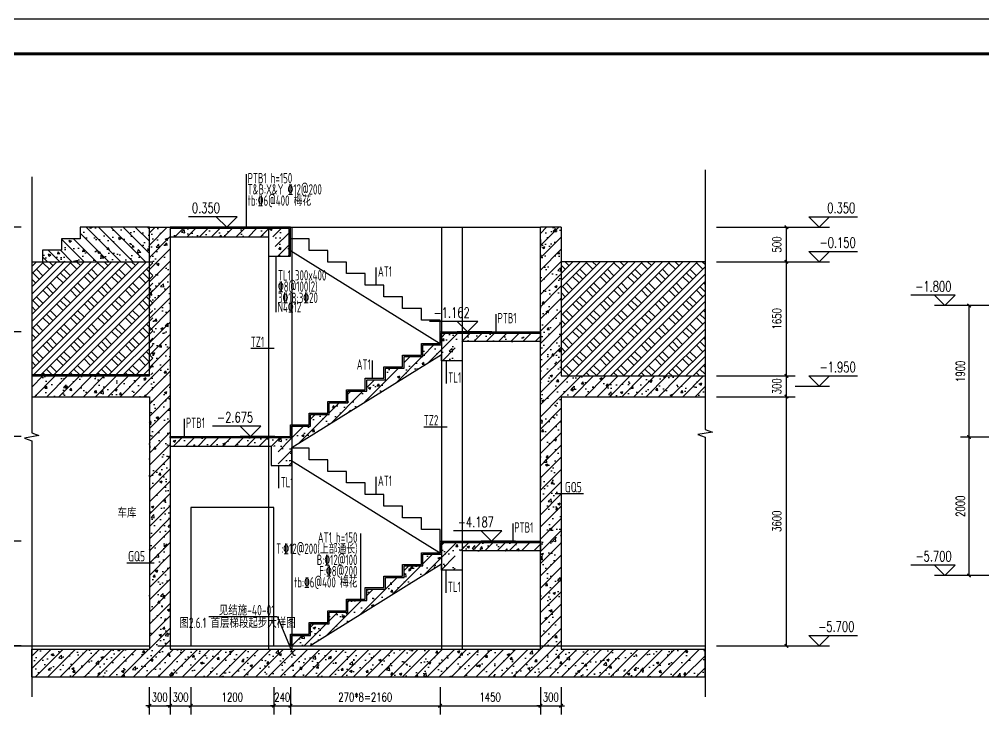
# Model space of a CAD drawing. Extents: x 37906 to 290206, y -18154 to 41246.
# Drawn here: x 261965 to 275900, y 31066 to 41246 of the extents above; entities that cross this region are included whole.
import ezdxf
from ezdxf.enums import TextEntityAlignment as Align

# ---------------------------------------------------------------- set-up
doc = ezdxf.new("R2010")
doc.units = 0
doc.header["$LTSCALE"] = 1000
doc.header["$MEASUREMENT"] = 0
doc.linetypes.add('DOTE', pattern=[2.42, 2, -0.2, 0.02, -0.2])
for name, color, linetype in [('AXIS', 3, 'Continuous'), ('DIM_ELEV', 3, 'Continuous'), ('DIM_SYMB', 3, 'Continuous'), ('DOTE', 1, 'DOTE'), ('ECA_TK', 7, 'Continuous'), ('PUB_DIM', 3, 'Continuous'), ('PUB_HATCH', 8, 'Continuous'), ('PUB_TEXT', 7, 'Continuous'), ('RF-QT', 30, 'Continuous'), ('S_E_STAIR', 4, 'Continuous'), ('S_STAIR', 2, 'Continuous'), ('S_SURFACE', 6, 'Continuous'), ('TEXT', 7, 'Continuous'), ('tk', 7, 'Continuous'), ('WALL', 9, 'Continuous'), ('WALL_TEXT', 7, 'Continuous')]:
    doc.layers.add(name, color=color, linetype=linetype)
doc.layers.add('RF-WZ', color=110, linetype='Continuous', lineweight=0)
doc.styles.add('_TCH_DIM', font='SIMPLEX', dxfattribs={"bigfont": 'GBCBIG'})
doc.styles.add('_TCH_DIM_T3', font='SIMPLEX', dxfattribs={"width": 0.705882, "bigfont": 'GBCBIG'})
doc.styles.add('KING-1', font='GBENOR', dxfattribs={"bigfont": 'GBCBIG'})
doc.styles.get("Standard").update_dxf_attribs({"font": 'tssdeng2.shx', "width": 0.7, "bigfont": 'hztxt.shx'})
doc.styles.add('TSSD_Rein', font='tssdeng2.shx', dxfattribs={"width": 0.7, "bigfont": 'tssdchn.shx'})
doc.dimstyles.new('_TCH_ARCH&&50', dxfattribs={"dimtxt": 127.5, "dimasz": 50, "dimexe": 125, "dimexo": 150, "dimgap": 61.25, "dimtad": 1, "dimdec": 0, "dimrnd": 5, "dimzin": 0, "dimdsep": 46, "dimtxsty": '_TCH_DIM_T3', "dimblk": 'ARCHTICK', "dimcen": 0.09, "dimclrt": 7, "dimazin": 2, "dimtfac": 1, "dimtdec": 0, "dimtix": 1, "dimtmove": 2, "dimatfit": 3, "dimfxl": 1, "dimtolj": 1, "dimtzin": 0, "dimarcsym": 0})
pattern_1 = [(45, (-1531920.12, 7510.41), (-88.388348, 88.388348), []), (50, (-1531920.12, 7510.4), (358.63009, -31.376067), [37.5, -412.5]), (355, (-1531920.1, 7510.4), (-69.37567, 376.09607), [30, -330]), (100.4514, (-1531890.23, 7507.8), (289.25469, 344.71977), [31.870095, -350.571056]), (46.1842, (-1531920.1, 7610.4), (533.62052, -82.75951), [56.25, -618.75]), (96.6356, (-1531875.65, 7603.5), (467.33135, 487.05894), [47.80514, -525.8565]), (351.1842, (-1531920.1, 7610.4), (467.33097, 487.0593), [45, -495]), (21, (-1531870.12, 7585.4), (298.453526, -201.309445), [37.5, -412.5]), (326, (-1531870.1, 7585.4), (121.657666, 362.57502), [30, -330]), (71.4514, (-1531845.25, 7568.63), (420.111314, 161.26525), [31.870095, -350.571056]), (37.5, (-1531920.12, 7510.41), (6.079928, 166.446927), [0, -326, 0, -335, 0, -331.25]), (7.5, (-1531920.12, 7510.4), (131.534769, 197.205856), [0, -191, 0, -318.5, 0, -126.25]), (327.5, (-1532031.62, 7510.41), (266.911218, -11.277436), [0, -125, 0, -390, 0, -517.5]), (317.5, (-1532081.62, 7510.4), (291.593085, 50.05249), [0, -162.5, 0, -259, 0, -367.5])]
pattern_2 = [(45, (-1012308.29, -122605.12), (-88.388348, 88.388348), []), (50, (-1012308.3, -122605.12), (358.63009, -31.37607), [37.5, -412.5]), (355, (-1012308.3, -122605.12), (-69.37567, 376.09607), [30, -330]), (100.4514, (-1012278.4, -122607.73), (289.25469, 344.71977), [31.8701, -350.57106]), (46.1842, (-1012308.3, -122505.1), (533.62052, -82.7595), [56.25, -618.75]), (96.6356, (-1012263.8, -122512), (467.33135, 487.05894), [47.80514, -525.8565]), (351.1842, (-1012308.3, -122505.1), (467.33097, 487.0593), [45, -495]), (21, (-1012258.3, -122530.12), (298.453526, -201.309445), [37.5, -412.5]), (326, (-1012258.3, -122530.12), (121.65767, 362.57502), [30, -330]), (71.4514, (-1012233.4, -122546.9), (420.11131, 161.26525), [31.8701, -350.57106]), (37.5, (-1012308.29, -122605.12), (6.079928, 166.446927), [0, -326, 0, -335, 0, -331.25]), (7.5, (-1012308.29, -122605.12), (131.534769, 197.205856), [0, -191, 0, -318.5, 0, -126.25]), (327.5, (-1012419.79, -122605.12), (266.911218, -11.277436), [0, -125, 0, -390, 0, -517.5]), (317.5, (-1012469.79, -122605.12), (291.593085, 50.05249), [0, -162.5, 0, -259, 0, -367.5])]

# ---------------------------------------------------------------- blocks, each defined once
blk = doc.blocks.new('10B_A1E图框')
at = {"layer": 'ECA_TK'}
blk.add_lwpolyline([(0, 0), (841, 0), (841, 594), (0, 594)], close=True, dxfattribs=at)
at = {"layer": 'ECA_TK', "const_width": 0.8}
blk.add_lwpolyline([(831, 10), (831, 584), (18, 584), (18, 10)], close=True, dxfattribs=at)
blk = doc.blocks.new('_ArchTick')
at = {"color": 0, "linetype": 'ByBlock', "const_width": 0.4}
blk.add_lwpolyline([(-0.5, -0.5), (0.5, 0.5)], dxfattribs=at)
blk = doc.blocks.new('*D755')
at = {"layer": 'Defpoints', "color": 0}
for p in [(275688, 37109), (276278, 37109), (276278, 35209)]:
    blk.add_point(p, dxfattribs=at)
at = {"layer": 'PUB_DIM', "color": 0, "lineweight": -2}
for p, q in [((276128, 37109), (275563, 37109)), ((275688, 35209), (275688, 37109)), ((276128, 35209), (275563, 35209))]:
    blk.add_line(p, q, dxfattribs=at)
at = {"layer": 'PUB_DIM', "color": 0, "lineweight": -2, "xscale": 50, "yscale": 50, "zscale": 50}
for p, rotation in [((275688, 37109), 90), ((275688, 35209), 270)]:
    blk.add_blockref('_ArchTick', p, dxfattribs=dict(at, rotation=rotation))
at = {"layer": 'PUB_DIM', "color": 7, "insert": (275563, 36159), "char_height": 127.5, "attachment_point": 5, "rotation": 90, "style": '_TCH_DIM_T3'}
blk.add_mtext('\\A1;1900', dxfattribs=at)
blk = doc.blocks.new('*D756')
at = {"layer": 'Defpoints', "color": 0}
for p in [(275688, 35209), (276278, 35209), (276278, 33209)]:
    blk.add_point(p, dxfattribs=at)
at = {"layer": 'PUB_DIM', "color": 0, "lineweight": -2}
for p, q in [((276128, 35209), (275563, 35209)), ((275688, 33209), (275688, 35209)), ((276128, 33209), (275563, 33209))]:
    blk.add_line(p, q, dxfattribs=at)
at = {"layer": 'PUB_DIM', "color": 0, "lineweight": -2, "xscale": 50, "yscale": 50, "zscale": 50}
for p, rotation in [((275688, 35209), 90), ((275688, 33209), 270)]:
    blk.add_blockref('_ArchTick', p, dxfattribs=dict(at, rotation=rotation))
at = {"layer": 'PUB_DIM', "color": 7, "insert": (275563, 34209), "char_height": 127.5, "attachment_point": 5, "rotation": 90, "style": '_TCH_DIM_T3'}
blk.add_mtext('\\A1;2000', dxfattribs=at)
blk = doc.blocks.new('*D882')
at = {"layer": 'Defpoints', "color": 0}
for p in [(269494, 31742), (269794, 31742), (269794, 31326)]:
    blk.add_point(p, dxfattribs=at)
at = {"layer": 'PUB_DIM', "color": 0, "lineweight": -2}
for p, q in [((269494, 31592), (269494, 31201)), ((269794, 31592), (269794, 31201)), ((269494, 31326), (269444, 31326)), ((269494, 31326), (269794, 31326)), ((269794, 31326), (269844, 31326))]:
    blk.add_line(p, q, dxfattribs=at)
at = {"layer": 'PUB_DIM', "color": 0, "lineweight": -2, "xscale": 50, "yscale": 50, "zscale": 50}
blk.add_blockref('_ArchTick', (269494, 31326), dxfattribs=at)
at = {"layer": 'PUB_DIM', "color": 0, "lineweight": -2, "xscale": 50, "yscale": 50, "zscale": 50, "rotation": 180}
blk.add_blockref('_ArchTick', (269794, 31326), dxfattribs=at)
at = {"layer": 'PUB_DIM', "color": 7, "insert": (269644, 31451), "char_height": 127.5, "attachment_point": 5, "style": '_TCH_DIM_T3'}
blk.add_mtext('\\A1;300', dxfattribs=at)
blk = doc.blocks.new('*D883')
at = {"layer": 'Defpoints', "color": 0}
for p in [(268044, 31742), (269494, 31742), (269494, 31326)]:
    blk.add_point(p, dxfattribs=at)
at = {"layer": 'PUB_DIM', "color": 0, "lineweight": -2}
for p, q in [((268044, 31592), (268044, 31201)), ((269494, 31592), (269494, 31201)), ((268044, 31326), (269494, 31326))]:
    blk.add_line(p, q, dxfattribs=at)
at = {"layer": 'PUB_DIM', "color": 0, "lineweight": -2, "xscale": 50, "yscale": 50, "zscale": 50, "rotation": 180}
blk.add_blockref('_ArchTick', (268044, 31326), dxfattribs=at)
at = {"layer": 'PUB_DIM', "color": 0, "lineweight": -2, "xscale": 50, "yscale": 50, "zscale": 50}
blk.add_blockref('_ArchTick', (269494, 31326), dxfattribs=at)
at = {"layer": 'PUB_DIM', "color": 7, "insert": (268769, 31451), "char_height": 127.5, "attachment_point": 5, "style": '_TCH_DIM_T3'}
blk.add_mtext('\\A1;1450', dxfattribs=at)
blk = doc.blocks.new('*D884')
at = {"layer": 'Defpoints', "color": 0}
for p in [(265884, 31742), (268044, 31742), (268044, 31326)]:
    blk.add_point(p, dxfattribs=at)
at = {"layer": 'PUB_DIM', "color": 0, "lineweight": -2}
for p, q in [((265884, 31592), (265884, 31201)), ((268044, 31592), (268044, 31201)), ((265884, 31326), (268044, 31326))]:
    blk.add_line(p, q, dxfattribs=at)
at = {"layer": 'PUB_DIM', "color": 0, "lineweight": -2, "xscale": 50, "yscale": 50, "zscale": 50, "rotation": 180}
blk.add_blockref('_ArchTick', (265884, 31326), dxfattribs=at)
at = {"layer": 'PUB_DIM', "color": 0, "lineweight": -2, "xscale": 50, "yscale": 50, "zscale": 50}
blk.add_blockref('_ArchTick', (268044, 31326), dxfattribs=at)
at = {"layer": 'PUB_DIM', "color": 7, "insert": (266964, 31451), "char_height": 127.5, "attachment_point": 5, "style": '_TCH_DIM_T3'}
blk.add_mtext('\\A1;270*8=2160', dxfattribs=at)
blk = doc.blocks.new('*D885')
at = {"layer": 'Defpoints', "color": 0}
for p in [(265644, 31742), (265884, 31742), (265884, 31326)]:
    blk.add_point(p, dxfattribs=at)
at = {"layer": 'PUB_DIM', "color": 0, "lineweight": -2}
for p, q in [((265644, 31592), (265644, 31201)), ((265884, 31592), (265884, 31201)), ((265644, 31326), (265594, 31326)), ((265644, 31326), (265884, 31326)), ((265884, 31326), (265934, 31326))]:
    blk.add_line(p, q, dxfattribs=at)
at = {"layer": 'PUB_DIM', "color": 0, "lineweight": -2, "xscale": 50, "yscale": 50, "zscale": 50}
blk.add_blockref('_ArchTick', (265644, 31326), dxfattribs=at)
at = {"layer": 'PUB_DIM', "color": 0, "lineweight": -2, "xscale": 50, "yscale": 50, "zscale": 50, "rotation": 180}
blk.add_blockref('_ArchTick', (265884, 31326), dxfattribs=at)
at = {"layer": 'PUB_DIM', "color": 7, "insert": (265764, 31451), "char_height": 127.5, "attachment_point": 5, "style": '_TCH_DIM_T3'}
blk.add_mtext('\\A1;240', dxfattribs=at)
blk = doc.blocks.new('*D886')
at = {"layer": 'Defpoints', "color": 0}
for p in [(264444, 31742), (265644, 31742), (265644, 31326)]:
    blk.add_point(p, dxfattribs=at)
at = {"layer": 'PUB_DIM', "color": 0, "lineweight": -2}
for p, q in [((264444, 31592), (264444, 31201)), ((265644, 31592), (265644, 31201)), ((264444, 31326), (265644, 31326))]:
    blk.add_line(p, q, dxfattribs=at)
at = {"layer": 'PUB_DIM', "color": 0, "lineweight": -2, "xscale": 50, "yscale": 50, "zscale": 50, "rotation": 180}
blk.add_blockref('_ArchTick', (264444, 31326), dxfattribs=at)
at = {"layer": 'PUB_DIM', "color": 0, "lineweight": -2, "xscale": 50, "yscale": 50, "zscale": 50}
blk.add_blockref('_ArchTick', (265644, 31326), dxfattribs=at)
at = {"layer": 'PUB_DIM', "color": 7, "insert": (265044, 31451), "char_height": 127.5, "attachment_point": 5, "style": '_TCH_DIM_T3'}
blk.add_mtext('\\A1;1200', dxfattribs=at)
blk = doc.blocks.new('*D887')
at = {"layer": 'Defpoints', "color": 0}
for p in [(264144, 31742), (264444, 31742), (264444, 31326)]:
    blk.add_point(p, dxfattribs=at)
at = {"layer": 'PUB_DIM', "color": 0, "lineweight": -2}
for p, q in [((264144, 31592), (264144, 31201)), ((264444, 31592), (264444, 31201)), ((264144, 31326), (264094, 31326)), ((264144, 31326), (264444, 31326)), ((264444, 31326), (264494, 31326))]:
    blk.add_line(p, q, dxfattribs=at)
at = {"layer": 'PUB_DIM', "color": 0, "lineweight": -2, "xscale": 50, "yscale": 50, "zscale": 50}
blk.add_blockref('_ArchTick', (264144, 31326), dxfattribs=at)
at = {"layer": 'PUB_DIM', "color": 0, "lineweight": -2, "xscale": 50, "yscale": 50, "zscale": 50, "rotation": 180}
blk.add_blockref('_ArchTick', (264444, 31326), dxfattribs=at)
at = {"layer": 'PUB_DIM', "color": 7, "insert": (264294, 31451), "char_height": 127.5, "attachment_point": 5, "style": '_TCH_DIM_T3'}
blk.add_mtext('\\A1;300', dxfattribs=at)
blk = doc.blocks.new('*D888')
at = {"layer": 'Defpoints', "color": 0}
for p in [(263844, 31742), (264144, 31742), (264144, 31326)]:
    blk.add_point(p, dxfattribs=at)
at = {"layer": 'PUB_DIM', "color": 0, "lineweight": -2}
for p, q in [((263844, 31592), (263844, 31201)), ((264144, 31592), (264144, 31201)), ((263844, 31326), (263794, 31326)), ((263844, 31326), (264144, 31326)), ((264144, 31326), (264194, 31326))]:
    blk.add_line(p, q, dxfattribs=at)
at = {"layer": 'PUB_DIM', "color": 0, "lineweight": -2, "xscale": 50, "yscale": 50, "zscale": 50}
blk.add_blockref('_ArchTick', (263844, 31326), dxfattribs=at)
at = {"layer": 'PUB_DIM', "color": 0, "lineweight": -2, "xscale": 50, "yscale": 50, "zscale": 50, "rotation": 180}
blk.add_blockref('_ArchTick', (264144, 31326), dxfattribs=at)
at = {"layer": 'PUB_DIM', "color": 7, "insert": (263994, 31451), "char_height": 127.5, "attachment_point": 5, "style": '_TCH_DIM_T3'}
blk.add_mtext('\\A1;300', dxfattribs=at)
blk = doc.blocks.new('*D889')
at = {"layer": 'AXIS', "color": 0, "lineweight": -2}
for p, q in [((261994, 33705), (261198, 33705)), ((261323, 32192), (261323, 33705)), ((261994, 32192), (261198, 32192))]:
    blk.add_line(p, q, dxfattribs=at)
at = {"layer": 'Defpoints', "color": 0}
for p in [(261323, 33705), (262144, 33705), (262144, 32192)]:
    blk.add_point(p, dxfattribs=at)
at = {"layer": 'AXIS', "color": 0, "lineweight": -2, "xscale": 50, "yscale": 50, "zscale": 50}
for p, rotation in [((261323, 33705), 90), ((261323, 32192), 270)]:
    blk.add_blockref('_ArchTick', p, dxfattribs=dict(at, rotation=rotation))
at = {"layer": 'AXIS', "color": 7, "insert": (261186, 32949), "char_height": 127.5, "attachment_point": 5, "rotation": 90, "style": '_TCH_DIM_T3'}
blk.add_mtext('\\A1;168*9=1513', dxfattribs=at)
blk = doc.blocks.new('*D890')
at = {"layer": 'AXIS', "color": 0, "lineweight": -2}
for p, q in [((261994, 35217), (261198, 35217)), ((261323, 33705), (261323, 35217)), ((261994, 33705), (261198, 33705))]:
    blk.add_line(p, q, dxfattribs=at)
at = {"layer": 'Defpoints', "color": 0}
for p in [(261323, 35217), (262144, 35217), (262144, 33705)]:
    blk.add_point(p, dxfattribs=at)
at = {"layer": 'AXIS', "color": 0, "lineweight": -2, "xscale": 50, "yscale": 50, "zscale": 50}
for p, rotation in [((261323, 35217), 90), ((261323, 33705), 270)]:
    blk.add_blockref('_ArchTick', p, dxfattribs=dict(at, rotation=rotation))
at = {"layer": 'AXIS', "color": 7, "insert": (261186, 34461), "char_height": 127.5, "attachment_point": 5, "rotation": 90, "style": '_TCH_DIM_T3'}
blk.add_mtext('\\A1;168*9=1513', dxfattribs=at)
blk = doc.blocks.new('*D891')
at = {"layer": 'AXIS', "color": 0, "lineweight": -2}
for p, q in [((261994, 36730), (261198, 36730)), ((261323, 35217), (261323, 36730)), ((261994, 35217), (261198, 35217))]:
    blk.add_line(p, q, dxfattribs=at)
at = {"layer": 'Defpoints', "color": 0}
for p in [(261323, 36730), (262144, 36730), (262144, 35217)]:
    blk.add_point(p, dxfattribs=at)
at = {"layer": 'AXIS', "color": 0, "lineweight": -2, "xscale": 50, "yscale": 50, "zscale": 50}
for p, rotation in [((261323, 36730), 90), ((261323, 35217), 270)]:
    blk.add_blockref('_ArchTick', p, dxfattribs=dict(at, rotation=rotation))
at = {"layer": 'AXIS', "color": 7, "insert": (261186, 35974), "char_height": 127.5, "attachment_point": 5, "rotation": 90, "style": '_TCH_DIM_T3'}
blk.add_mtext('\\A1;168*9=1513', dxfattribs=at)
blk = doc.blocks.new('*D892')
at = {"layer": 'AXIS', "color": 0, "lineweight": -2}
for p, q in [((261994, 38242), (261198, 38242)), ((261323, 36730), (261323, 38242)), ((261994, 36730), (261198, 36730))]:
    blk.add_line(p, q, dxfattribs=at)
at = {"layer": 'Defpoints', "color": 0}
for p in [(261323, 38242), (262144, 38242), (262144, 36730)]:
    blk.add_point(p, dxfattribs=at)
at = {"layer": 'AXIS', "color": 0, "lineweight": -2, "xscale": 50, "yscale": 50, "zscale": 50}
for p, rotation in [((261323, 38242), 90), ((261323, 36730), 270)]:
    blk.add_blockref('_ArchTick', p, dxfattribs=dict(at, rotation=rotation))
at = {"layer": 'AXIS', "color": 7, "insert": (261186, 37486), "char_height": 127.5, "attachment_point": 5, "rotation": 90, "style": '_TCH_DIM_T3'}
blk.add_mtext('\\A1;168*9=1513', dxfattribs=at)
blk = doc.blocks.new('*D893')
at = {"layer": 'AXIS', "color": 0, "lineweight": -2}
for p, q in [((272041, 35792), (273174, 35792)), ((273049, 32192), (273049, 35792)), ((272041, 32192), (273174, 32192))]:
    blk.add_line(p, q, dxfattribs=at)
at = {"layer": 'Defpoints', "color": 0}
for p in [(271891, 35792), (273049, 35792), (271891, 32192)]:
    blk.add_point(p, dxfattribs=at)
at = {"layer": 'AXIS', "color": 0, "lineweight": -2, "xscale": 50, "yscale": 50, "zscale": 50}
for p, rotation in [((273049, 35792), 90), ((273049, 32192), 270)]:
    blk.add_blockref('_ArchTick', p, dxfattribs=dict(at, rotation=rotation))
at = {"layer": 'AXIS', "color": 7, "insert": (272911, 33992), "char_height": 127.5, "attachment_point": 5, "rotation": 90, "style": '_TCH_DIM_T3'}
blk.add_mtext('\\A1;3600', dxfattribs=at)
blk = doc.blocks.new('*D894')
at = {"layer": 'AXIS', "color": 0, "lineweight": -2}
for p, q in [((272041, 36092), (273174, 36092)), ((273049, 35792), (273049, 36092)), ((272041, 35792), (273174, 35792))]:
    blk.add_line(p, q, dxfattribs=at)
at = {"layer": 'Defpoints', "color": 0}
for p in [(271891, 36092), (273049, 36092), (271891, 35792)]:
    blk.add_point(p, dxfattribs=at)
at = {"layer": 'AXIS', "color": 0, "lineweight": -2, "xscale": 50, "yscale": 50, "zscale": 50}
for p, rotation in [((273049, 36092), 90), ((273049, 35792), 270)]:
    blk.add_blockref('_ArchTick', p, dxfattribs=dict(at, rotation=rotation))
at = {"layer": 'AXIS', "color": 7, "insert": (272911, 35942), "char_height": 127.5, "attachment_point": 5, "rotation": 90, "style": '_TCH_DIM_T3'}
blk.add_mtext('\\A1;300', dxfattribs=at)
blk = doc.blocks.new('*D895')
at = {"layer": 'AXIS', "color": 0, "lineweight": -2}
for p, q in [((272041, 37742), (273174, 37742)), ((273049, 36092), (273049, 37742)), ((272041, 36092), (273174, 36092))]:
    blk.add_line(p, q, dxfattribs=at)
at = {"layer": 'Defpoints', "color": 0}
for p in [(271891, 37742), (273049, 37742), (271891, 36092)]:
    blk.add_point(p, dxfattribs=at)
at = {"layer": 'AXIS', "color": 0, "lineweight": -2, "xscale": 50, "yscale": 50, "zscale": 50}
for p, rotation in [((273049, 37742), 90), ((273049, 36092), 270)]:
    blk.add_blockref('_ArchTick', p, dxfattribs=dict(at, rotation=rotation))
at = {"layer": 'AXIS', "color": 7, "insert": (272911, 36917), "char_height": 127.5, "attachment_point": 5, "rotation": 90, "style": '_TCH_DIM_T3'}
blk.add_mtext('\\A1;1650', dxfattribs=at)
blk = doc.blocks.new('*D896')
at = {"layer": 'AXIS', "color": 0, "lineweight": -2}
for p, q in [((272041, 38242), (273174, 38242)), ((273049, 37742), (273049, 38242)), ((272041, 37742), (273174, 37742))]:
    blk.add_line(p, q, dxfattribs=at)
at = {"layer": 'Defpoints', "color": 0}
for p in [(271891, 38242), (273049, 38242), (271891, 37742)]:
    blk.add_point(p, dxfattribs=at)
at = {"layer": 'AXIS', "color": 0, "lineweight": -2, "xscale": 50, "yscale": 50, "zscale": 50}
for p, rotation in [((273049, 38242), 90), ((273049, 37742), 270)]:
    blk.add_blockref('_ArchTick', p, dxfattribs=dict(at, rotation=rotation))
at = {"layer": 'AXIS', "color": 7, "insert": (272911, 37992), "char_height": 127.5, "attachment_point": 5, "rotation": 90, "style": '_TCH_DIM_T3'}
blk.add_mtext('\\A1;500', dxfattribs=at)

msp = doc.modelspace()

# ---------------------------------------------------------------- hatches: boundary and pattern name
at = {"layer": 'PUB_HATCH'}
h = msp.add_hatch(dxfattribs=at)
h.set_pattern_fill('钢筋混凝土', color=256, scale=50, style=0)
h.set_pattern_definition([(135, (3824192.8, 1465090.38), (88.3883476, 88.3883476), []), (130, (3824192.8, 1465090.38), (-358.630091, -31.376067), [37.5, -412.5]), (185, (3824192.8, 1465090.38), (69.375667, 376.096067), [30, -330]), (79.5486, (3824162.92, 1465087.76), (-289.25469, 344.71977), [31.870095, -350.571056]), (133.8158, (3824192.8, 1465190.4), (-533.620524, -82.759507), [56.25, -618.75]), (83.3644, (3824148.34, 1465183.5), (-467.33135, 487.058935), [47.805144, -525.8565]), (188.8158, (3824192.8, 1465190.4), (-467.33097, 487.0593), [45, -495]), (159, (3824142.8, 1465165.38), (-298.453526, -201.309445), [37.5, -412.5]), (214, (3824142.8, 1465165.38), (-121.657666, 362.575023), [30, -330]), (108.5486, (3824117.93, 1465148.6), (-420.111314, 161.265248), [31.870095, -350.571056]), (142.5, (3824192.8, 1465090.38), (-6.0799277, 166.446927), [0, -326, 0, -335, 0, -331.25]), (172.5, (3824192.8, 1465090.38), (-131.534769, 197.205856), [0, -191, 0, -318.5, 0, -126.25]), (212.5, (3824304.3, 1465090.38), (-266.911218, -11.277436), [0, -125, 0, -390, 0, -517.5]), (222.5, (3824354.3, 1465090.38), (-291.593085, 50.052491), [0, -162.5, 0, -259, 0, -367.5])])
h.paths.add_polyline_path([(263844.3, 37742.3), (263844.3, 38242.3), (262844.3, 38242.3), (262844.3, 38075.7), (262584.7, 38075.7), (262584.7, 37909), (262302.8, 37909), (262302.8, 37742.3)])
h = msp.add_hatch(dxfattribs=at)
h.set_pattern_fill('钢筋混凝土', color=256, scale=50, style=0)
h.set_pattern_definition(pattern_1)
h.paths.add_polyline_path([(263944.3, 35992.3), (264144.3, 36092.3), (264144.3, 38242.3), (263844.3, 38242.3), (263844.3, 36092.3)])
h = msp.add_hatch(dxfattribs=at)
h.set_pattern_fill('钢筋混凝土', color=256, scale=50, style=0)
h.set_pattern_definition(pattern_2)
h.paths.add_polyline_path([(265864.3, 38222.5), (264144.3, 38222.5), (264144.3, 38102.5), (265664.3, 38102.5), (265664.3, 37822.5), (265864.3, 37822.5)])
h = msp.add_hatch(dxfattribs=at)
h.set_pattern_fill('钢筋混凝土', color=256, scale=50, style=0)
h.set_pattern_definition(pattern_1)
h.paths.add_polyline_path([(269494.3, 38242.3), (269494.3, 36092.3), (269694.3, 35992.3), (269794.3, 36092.3), (269794.3, 38242.3)])
h = msp.add_hatch(dxfattribs=at)
h.set_pattern_fill('夯实土壤', color=256, scale=50, angle=90, style=0)
h.set_pattern_definition([(45, (1009207.4, -354698.7), (198.69701, -198.69701), []), (45, (1009207.4, -354593.7), (198.69701, -198.69701), []), (45, (1009207.4, -354488.7), (198.69701, -198.69701), []), (315, (1009207.4, -354698.7), (-198.69701, -198.69701), [132.5, -148.5]), (315, (1009259.9, -354646.2), (-198.69701, -198.69701), [132.5, -148.5]), (315, (1009312.4, -354593.7), (-198.69701, -198.69701), [132.5, -148.5])])
h.paths.add_polyline_path([(263894.3, 37742.3), (262144.1, 37742.3), (262144.1, 36112.3), (263894.3, 36112.3)])
h = msp.add_hatch(dxfattribs=at)
h.set_pattern_fill('夯实土壤', color=256, scale=50, angle=90, style=0)
h.set_pattern_definition([(45, (1017457.6, -354698.7), (198.69701, -198.69701), []), (45, (1017457.6, -354593.7), (198.69701, -198.69701), []), (45, (1017457.6, -354488.7), (198.69701, -198.69701), []), (315, (1017457.6, -354698.7), (-198.69701, -198.69701), [132.5, -148.5]), (315, (1017510.1, -354646.2), (-198.69701, -198.69701), [132.5, -148.5]), (315, (1017562.6, -354593.7), (-198.69701, -198.69701), [132.5, -148.5])])
h.paths.add_polyline_path([(269794.3, 36092.3), (271875.4, 36092.3), (271875.4, 37742.3), (269794.3, 37742.3)])
h = msp.add_hatch(dxfattribs=at)
h.set_pattern_fill('钢筋混凝土', color=256, scale=50, style=0)
h.set_pattern_definition(pattern_2)
h.paths.add_polyline_path([(268064.3, 36710), (269494.3, 36710), (269494.3, 36590), (268264.3, 36590), (268264.3, 36310), (268064.3, 36310)])
h = msp.add_hatch(dxfattribs=at)
h.set_pattern_fill('钢筋混凝土', color=256, scale=50, style=0)
h.set_pattern_definition(pattern_2)
h.paths.add_polyline_path([(265904.3, 35197.4), (265904.3, 35365.5), (266174.3, 35365.5), (266174.3, 35533.5), (266444.3, 35533.5), (266444.3, 35701.6), (266714.3, 35701.6), (266714.3, 35869.7), (266984.3, 35869.7), (266984.3, 36037.7), (267254.3, 36037.7), (267254.3, 36205.8), (267524.3, 36205.8), (267524.3, 36373.8), (267794.3, 36373.8), (267794.3, 36541.9), (268064.3, 36541.9), (268064.3, 36590), (268064.3, 36400.6), (265904.3, 35056.1)])
h = msp.add_hatch(dxfattribs=at)
h.set_pattern_fill('钢筋混凝土', color=256, scale=50, style=0)
h.set_pattern_definition(pattern_1)
h.paths.add_polyline_path([(262144.1, 35792.3), (263844.3, 35792.3), (263944.3, 35992.3), (263844.3, 36092.3), (262144.1, 36092.3)])
h = msp.add_hatch(dxfattribs=at)
h.set_pattern_fill('钢筋混凝土', color=256, scale=50, style=0)
h.set_pattern_definition(pattern_1)
h.paths.add_polyline_path([(263944.3, 35992.3), (263844.3, 35792.3), (263844.3, 32142.3), (263994.3, 32009), (264144.3, 32142.3), (264144.3, 36092.3)])
h = msp.add_hatch(dxfattribs=at)
h.set_pattern_fill('钢筋混凝土', color=256, scale=50, style=0)
h.set_pattern_definition(pattern_1)
h.paths.add_polyline_path([(269694.3, 35992.3), (269494.3, 36092.3), (269494.3, 32142.3), (269644.3, 32009), (269794.3, 32142.3), (269794.3, 35792.3)])
h = msp.add_hatch(dxfattribs=at)
h.set_pattern_fill('钢筋混凝土', color=256, scale=50, style=0)
h.set_pattern_definition(pattern_1)
h.paths.add_polyline_path([(269694.3, 35992.3), (269794.3, 35792.3), (271875.4, 35792.3), (271875.4, 36092.3), (269794.3, 36092.3)])
h = msp.add_hatch(dxfattribs=at)
h.set_pattern_fill('钢筋混凝土', color=256, scale=50, style=0)
h.set_pattern_definition(pattern_2)
h.paths.add_polyline_path([(265904.3, 35197.4), (264144.3, 35197.4), (264144.3, 35077.4), (265704.3, 35077.4), (265704.3, 34797.4), (265904.3, 34797.4)])
h = msp.add_hatch(dxfattribs=at)
h.set_pattern_fill('钢筋混凝土', color=256, scale=50, style=0)
h.set_pattern_definition(pattern_2)
h.paths.add_polyline_path([(268064.3, 33684.9), (269494.3, 33684.9), (269494.3, 33564.9), (268264.3, 33564.9), (268264.3, 33284.9), (268064.3, 33284.9)])
h = msp.add_hatch(dxfattribs=at)
h.set_pattern_fill('钢筋混凝土', color=256, scale=50, style=0)
h.set_pattern_definition(pattern_2)
h.paths.add_polyline_path([(265904.3, 32172.3), (265904.3, 32340.4), (266174.3, 32340.4), (266174.3, 32508.5), (266444.3, 32508.5), (266444.3, 32676.5), (266714.3, 32676.5), (266714.3, 32844.6), (266984.3, 32844.6), (266984.3, 33012.6), (267254.3, 33012.6), (267254.3, 33180.7), (267524.3, 33180.7), (267524.3, 33348.8), (267794.3, 33348.8), (267794.3, 33516.8), (268064.3, 33516.8), (268064.3, 33564.9), (268064.3, 33375.5), (265904.3, 32031), (266163.5, 32192.3)])
h = msp.add_hatch(dxfattribs=at)
h.set_pattern_fill('钢筋混凝土', color=256, scale=50, style=0)
h.set_pattern_definition(pattern_1)
h.paths.add_polyline_path([(263994.3, 32009), (263844.3, 32142.3), (262144.1, 32142.3), (262144.1, 31742.3), (263994.3, 31742.3)])
h = msp.add_hatch(dxfattribs=at)
h.set_pattern_fill('钢筋混凝土', color=256, scale=50, style=0)
h.set_pattern_definition(pattern_1)
h.paths.add_polyline_path([(269644.3, 32009), (269494.3, 32142.3), (264144.3, 32142.3), (263994.3, 32009), (263994.3, 31742.3), (269644.3, 31742.3)])
h = msp.add_hatch(dxfattribs=at)
h.set_pattern_fill('钢筋混凝土', color=256, scale=50, style=0)
h.set_pattern_definition(pattern_1)
h.paths.add_polyline_path([(271875.4, 32142.3), (269794.3, 32142.3), (269644.3, 32009), (269644.3, 31742.3), (271875.4, 31742.3)])

# ---------------------------------------------------------------- linework, layer by layer
for p, q in [((265564.3, 38242.3), (265564.3, 32142.3)), ((265904.3, 38242.3), (265904.3, 32142.3)), ((268064.3, 38242.3), (268064.3, 32142.3)), ((268364.3, 38242.3), (268364.3, 32142.3)), ((265645.8, 36486.4), (265309.2, 36486.4)), ((268145.8, 35352.6), (267809.2, 35352.6)), ((270119.2, 34389.2), (269725.4, 34389.3)), ((263519.4, 33390.3), (263913.1, 33390.3))]:
    msp.add_line(p, q)
msp.add_lwpolyline([(264444.3, 32192.3), (265644.3, 32192.3), (265644.3, 34192.3), (264444.3, 34192.3), (264444.3, 32192.3)])
at = {"layer": 'DIM_ELEV'}
for p, q in [((275487.9, 37259.3), (274846.9, 37259.3)), ((275337.9, 37109.3), (275187.9, 37259.3)), ((275337.9, 37109.3), (275487.9, 37259.3)), ((275687.9, 37109.3), (275187.9, 37109.3)), ((275487.9, 33359.3), (274846.9, 33359.3)), ((275337.9, 33209.3), (275187.9, 33359.3)), ((275337.9, 33209.3), (275487.9, 33359.3)), ((275687.9, 33209.3), (275187.9, 33209.3))]:
    msp.add_line(p, q, dxfattribs=at)
at = {"layer": 'DIM_SYMB'}
for points in [[(271875.4, 39069.9), (271875.4, 35318.6), (271980.4, 35280.4), (271770.4, 35243.4), (271875.4, 35206.1), (271875.4, 31454.9)], [(262144.1, 38969), (262144.1, 35268.2), (262249.1, 35230), (262039.1, 35192.9), (262144.1, 35155.7), (262144.1, 31454.9)]]:
    msp.add_lwpolyline(points, dxfattribs=at)
at = {"layer": 'DOTE', "linetype": 'DOTE'}
msp.add_line((261544.7, 32192.3), (271875.4, 32192.3), dxfattribs=at)
at = {"layer": 'PUB_DIM'}
for p, q in [((265111.4, 38392.3), (264411.4, 38392.3)), ((264961.4, 38242.3), (264811.4, 38392.3)), ((264961.4, 38242.3), (265111.4, 38392.3)), ((273523.8, 38242.4), (273373.8, 38392.4)), ((273373.8, 38392.4), (274073.8, 38392.4)), ((273523.8, 38242.4), (273673.8, 38392.4)), ((265311.4, 38242.3), (264811.4, 38242.3)), ((273173.8, 38242.4), (273673.8, 38242.4)), ((273523.8, 37742.3), (273373.8, 37892.3)), ((273373.8, 37892.3), (274073.8, 37892.3)), ((273523.8, 37742.3), (273673.8, 37892.3)), ((273173.8, 37742.3), (273673.8, 37742.3)), ((268591.2, 36880), (267891.2, 36880)), ((268441.2, 36730), (268291.2, 36880)), ((268441.2, 36730), (268591.2, 36880)), ((268791.2, 36730), (268291.2, 36730)), ((273523.8, 35942.3), (273373.8, 36092.3)), ((273373.8, 36092.3), (274073.8, 36092.3)), ((273523.8, 35942.3), (273673.8, 36092.3)), ((273173.8, 35942.3), (273673.8, 35942.3)), ((265455, 35367.4), (264755, 35367.4)), ((265305, 35217.4), (265155, 35367.4)), ((265305, 35217.4), (265455, 35367.4)), ((265655, 35217.4), (265155, 35217.4)), ((268936.5, 33854.9), (268236.5, 33854.9)), ((268786.5, 33704.9), (268636.5, 33854.9)), ((268786.5, 33704.9), (268936.5, 33854.9)), ((269136.5, 33704.9), (268636.5, 33704.9)), ((273523.8, 32192.3), (273373.8, 32342.3)), ((273373.8, 32342.3), (274073.8, 32342.3)), ((273523.8, 32192.3), (273673.8, 32342.3)), ((273173.8, 32192.3), (273673.8, 32192.3))]:
    msp.add_line(p, q, dxfattribs=at)
at = {"layer": 'PUB_DIM', "color": 15}
msp.add_line((264144.3, 38242.3), (269494.3, 38242.3), dxfattribs=at)
at = {"layer": 'RF-QT'}
for p, q in [((263844.3, 36092.3), (263844.3, 38242.3)), ((263844.3, 38242.3), (264144.3, 38242.3)), ((264144.3, 38242.3), (264144.3, 32142.3)), ((269794.3, 38242.3), (269494.3, 38242.3)), ((269494.3, 32142.3), (269494.3, 38242.3)), ((269794.3, 38242.3), (269794.3, 36092.3)), ((262144.1, 36092.3), (263844.3, 36092.3)), ((262144.1, 36092.3), (262144.1, 35792.3)), ((269794.3, 36092.3), (271875.4, 36092.3)), ((271875.4, 36092.3), (271875.4, 35792.3)), ((262144.1, 35792.3), (263844.3, 35792.3)), ((263844.3, 35792.3), (263844.3, 32142.3)), ((269794.3, 35792.3), (271875.4, 35792.3)), ((269794.3, 35792.3), (269794.3, 32142.3)), ((262144.1, 31742.3), (262144.1, 32142.3)), ((262144.1, 32142.3), (263844.3, 32142.3)), ((264144.3, 32142.3), (269494.3, 32142.3)), ((269794.3, 32142.3), (271875.4, 32142.3)), ((271875.4, 31742.3), (271875.4, 32142.3)), ((262144.1, 31742.3), (271875.4, 31742.3))]:
    msp.add_line(p, q, dxfattribs=at)
at = {"layer": 'S_E_STAIR'}
for p, q in [((265884.3, 38074.4), (265884.3, 38102.5)), ((266154.3, 38074.4), (265884.3, 38074.4)), ((266154.3, 37906.4), (266154.3, 38074.4)), ((266424.3, 37906.4), (266154.3, 37906.4)), ((266424.3, 37738.3), (266424.3, 37906.4)), ((268035.1, 36561.9), (265884.3, 37900.6)), ((266694.3, 37738.3), (266424.3, 37738.3)), ((266694.3, 37570.3), (266694.3, 37738.3)), ((266964.3, 37570.3), (266694.3, 37570.3)), ((266964.3, 37402.2), (266964.3, 37570.3)), ((267234.3, 37402.2), (266964.3, 37402.2)), ((267234.3, 37234.1), (267234.3, 37402.2)), ((267504.3, 37234.1), (267234.3, 37234.1)), ((267504.3, 37066.1), (267504.3, 37234.1)), ((267774.3, 37066.1), (267504.3, 37066.1)), ((267774.3, 36898), (267774.3, 37066.1)), ((268044.3, 36898), (267774.3, 36898)), ((268044.3, 36730), (268044.3, 36898)), ((266154.3, 35049.4), (265903.8, 35049.4)), ((266154.3, 34881.3), (266154.3, 35049.4)), ((268035.1, 33536.8), (265890.1, 34872)), ((266424.3, 34881.3), (266154.3, 34881.3)), ((266424.3, 34713.2), (266424.3, 34881.3)), ((266694.3, 34713.2), (266424.3, 34713.2)), ((266694.3, 34545.2), (266694.3, 34713.2)), ((266964.3, 34545.2), (266694.3, 34545.2)), ((266964.3, 34377.1), (266964.3, 34545.2)), ((267234.3, 34377.1), (266964.3, 34377.1)), ((267234.3, 34209.1), (267234.3, 34377.1)), ((267504.3, 34209.1), (267234.3, 34209.1)), ((267504.3, 34041), (267504.3, 34209.1)), ((267774.3, 34041), (267504.3, 34041)), ((267774.3, 33872.9), (267774.3, 34041)), ((268044.3, 33872.9), (267774.3, 33872.9)), ((268044.3, 33704.9), (268044.3, 33872.9))]:
    msp.add_line(p, q, dxfattribs=at)
at = {"layer": 'S_STAIR'}
for p, q in [((265864.3, 38222.5), (264144.3, 38222.5)), ((264144.3, 38222.5), (264144.3, 38102.5)), ((265864.3, 37822.5), (265864.3, 38222.5)), ((264144.3, 38102.5), (265564.3, 38102.5)), ((265564.3, 38102.5), (265564.3, 37822.5)), ((269494.3, 38062.4), (269494.3, 37942.4)), ((265564.3, 37822.5), (265864.3, 37822.5)), ((268064.3, 36541.9), (268064.3, 36710)), ((268064.3, 36710), (269494.3, 36710)), ((269494.3, 36710), (269494.3, 36590)), ((267794.3, 36373.8), (267794.3, 36541.9)), ((267794.3, 36541.9), (268064.3, 36541.9)), ((269494.3, 36590), (268364.3, 36590)), ((268364.3, 36590), (268364.3, 36310)), ((265904.3, 35056.1), (268064.3, 36400.6)), ((267524.3, 36205.8), (267524.3, 36373.8)), ((267524.3, 36373.8), (267794.3, 36373.8)), ((268064.3, 36310), (268064.3, 36400.6)), ((268364.3, 36310), (268064.3, 36310)), ((267254.3, 36037.7), (267254.3, 36205.8)), ((267254.3, 36205.8), (267524.3, 36205.8)), ((266984.3, 35869.7), (266984.3, 36037.7)), ((266984.3, 36037.7), (267254.3, 36037.7)), ((266714.3, 35701.6), (266714.3, 35869.7)), ((266714.3, 35869.7), (266984.3, 35869.7)), ((266444.3, 35533.5), (266444.3, 35701.6)), ((266444.3, 35701.6), (266714.3, 35701.6)), ((266174.3, 35365.5), (266174.3, 35533.5)), ((266174.3, 35533.5), (266444.3, 35533.5)), ((265904.3, 35197.4), (265904.3, 35365.5)), ((265904.3, 35365.5), (266174.3, 35365.5)), ((265904.3, 35197.4), (264144.3, 35197.4)), ((264144.3, 35197.4), (264144.3, 35077.4)), ((264144.3, 35077.4), (265604.3, 35077.4)), ((265604.3, 35077.4), (265604.3, 34797.4)), ((265904.3, 34797.4), (265904.3, 35056.1)), ((264144.2, 34962.3), (264144.2, 34842.3)), ((265604.3, 34797.4), (265904.3, 34797.4)), ((269494.3, 34642.4), (269494.3, 34522.4)), ((269494.3, 34612.4), (269494.3, 34492.4)), ((268064.3, 33516.8), (268064.3, 33684.9)), ((268064.3, 33684.9), (269494.3, 33684.9)), ((269494.3, 33684.9), (269494.3, 33564.9)), ((267794.3, 33348.8), (267794.3, 33516.8)), ((267794.3, 33516.8), (268064.3, 33516.8)), ((269494.3, 33564.9), (268364.3, 33564.9)), ((268364.3, 33564.9), (268364.3, 33284.9)), ((266163.5, 32192.3), (268064.3, 33375.5)), ((267524.3, 33180.7), (267524.3, 33348.8)), ((267524.3, 33348.8), (267794.3, 33348.8)), ((268064.3, 33284.9), (268064.3, 33375.5)), ((267254.3, 33012.6), (267254.3, 33180.7)), ((267254.3, 33180.7), (267524.3, 33180.7)), ((268364.3, 33284.9), (268064.3, 33284.9)), ((266984.3, 32844.6), (266984.3, 33012.6)), ((266984.3, 33012.6), (267254.3, 33012.6)), ((266714.3, 32676.5), (266714.3, 32844.6)), ((266714.3, 32844.6), (266984.3, 32844.6)), ((266444.3, 32508.5), (266444.3, 32676.5)), ((266444.3, 32676.5), (266714.3, 32676.5)), ((266174.3, 32340.4), (266174.3, 32508.5)), ((266174.3, 32508.5), (266444.3, 32508.5)), ((265904.3, 32192.3), (265904.3, 32340.4)), ((265904.3, 32340.4), (266174.3, 32340.4))]:
    msp.add_line(p, q, dxfattribs=at)
for points in [[(263844.3, 38242.3), (262844.3, 38242.3), (262844.3, 38075.7), (262573.7, 38075.7), (262573.7, 37909), (262302.8, 37909), (262302.8, 37742.3)], [(262144.1, 37742.3), (263894.3, 37742.3)], [(271875.4, 37742.3), (269794.3, 37742.3)]]:
    msp.add_lwpolyline(points, dxfattribs=at)
at = {"layer": 'S_SURFACE'}
for p, q in [((265884.3, 38242.5), (264144.3, 38242.5)), ((264144.3, 38242.5), (264144.3, 38222.5)), ((265884.3, 37822.5), (265884.3, 38242.5)), ((265864.3, 37822.5), (265884.3, 37822.5)), ((268044.3, 36610), (268044.3, 36730)), ((268044.3, 36730), (269494.3, 36730)), ((269494.3, 36730), (269494.3, 36710)), ((267774.3, 36393.8), (267774.3, 36561.9)), ((267774.3, 36561.9), (268044.3, 36561.9)), ((268044.3, 36561.9), (268044.3, 36610)), ((268044.3, 36610), (268044.3, 36610)), ((267504.3, 36225.8), (267504.3, 36393.8)), ((267504.3, 36393.8), (267774.3, 36393.8)), ((267234.3, 36057.7), (267234.3, 36225.8)), ((267234.3, 36225.8), (267504.3, 36225.8)), ((266964.3, 35889.7), (266964.3, 36057.7)), ((266964.3, 36057.7), (267234.3, 36057.7)), ((266694.3, 35721.6), (266694.3, 35889.7)), ((266694.3, 35889.7), (266964.3, 35889.7)), ((266424.3, 35553.5), (266424.3, 35721.6)), ((266424.3, 35721.6), (266694.3, 35721.6)), ((266154.3, 35385.5), (266154.3, 35553.5)), ((266154.3, 35553.5), (266424.3, 35553.5)), ((265884.3, 35217.4), (265884.3, 35385.5)), ((265884.3, 35385.5), (266154.3, 35385.5)), ((264144.3, 35197.4), (264144.3, 35217.4)), ((264144.3, 35217.4), (265884.3, 35217.4)), ((265884.3, 35217.4), (265884.3, 35217.4)), ((264144.2, 34992.3), (264144.2, 34962.3)), ((264144.2, 34992.3), (264144.2, 34962.3)), ((268044.3, 33584.9), (268044.3, 33704.9)), ((268044.3, 33704.9), (269494.3, 33704.9)), ((268044.3, 33536.8), (268044.3, 33584.9)), ((268044.3, 33584.9), (268044.3, 33584.9)), ((269494.3, 33704.9), (269494.3, 33684.9)), ((267774.3, 33368.8), (267774.3, 33536.8)), ((267774.3, 33536.8), (268044.3, 33536.8)), ((267504.3, 33200.7), (267504.3, 33368.8)), ((267504.3, 33368.8), (267774.3, 33368.8)), ((267234.3, 33032.6), (267234.3, 33200.7)), ((267234.3, 33200.7), (267504.3, 33200.7)), ((266964.3, 32864.6), (266964.3, 33032.6)), ((266964.3, 33032.6), (267234.3, 33032.6)), ((266694.3, 32696.5), (266694.3, 32864.6)), ((266694.3, 32864.6), (266964.3, 32864.6)), ((266424.3, 32528.5), (266424.3, 32696.5)), ((266424.3, 32696.5), (266694.3, 32696.5)), ((266154.3, 32360.4), (266154.3, 32528.5)), ((266154.3, 32528.5), (266424.3, 32528.5)), ((265884.3, 32192.3), (265884.3, 32360.4)), ((265884.3, 32360.4), (266154.3, 32360.4)), ((265884.3, 32192.3), (265884.3, 32192.3))]:
    msp.add_line(p, q, dxfattribs=at)
at = {"layer": 'S_SURFACE', "color": 0}
msp.add_line((264144.3, 32192.3), (269294.3, 32192.3), dxfattribs=at)
for points in [[(262144.1, 32192.3), (263844.3, 32192.3)], [(269414.3, 32192.3), (271875.4, 32192.3)]]:
    msp.add_lwpolyline(points, dxfattribs=at)
at = {"layer": 'TEXT', "color": 4}
for q in [(264703.7, 32612.9), (265926, 32051)]:
    msp.add_line((265695.5, 32612.9), q, dxfattribs=at)
at = {"layer": 'WALL'}
msp.add_line((262144.1, 36112.3), (263854.3, 36112.3), dxfattribs=at)
at = {"layer": 'WALL_TEXT'}
for p, q in [((265241.7, 39008.2), (265241.7, 38242.5)), ((265672.5, 37822.5), (265672.5, 37013.1)), ((267118.3, 37660.4), (267118.3, 37402.2)), ((268851.5, 36985.6), (268851.5, 36730)), ((267061.7, 36315.9), (267061.7, 36057.7)), ((268133.6, 36310), (268133.6, 35982.9)), ((264349.4, 35473.1), (264349.4, 35217.4)), ((265712.5, 34797.4), (265712.5, 34470.4)), ((267118.3, 34635.3), (267118.3, 34377.1)), ((269094.7, 33960.5), (269094.7, 33704.9)), ((266895.7, 33815), (266895.7, 32864.6)), ((268127.1, 33284.9), (268127.1, 32957.8))]:
    msp.add_line(p, q, dxfattribs=at)

# ---------------------------------------------------------------- block references
at = {"layer": 'tk', "xscale": 50, "yscale": 50, "zscale": 50}
msp.add_blockref('10B_A1E图框', (248156.2, 11546.3), dxfattribs=at)

# ---------------------------------------------------------------- texts
at = {"width": 0.7}
for rotation, p in [(359.99028, (269847.5, 34410.4)), (0.00972, (263536.6, 33411.4))]:
    msp.add_text('GQ5', height=150, rotation=rotation, dxfattribs=at).set_placement(p)
at = {"layer": 'PUB_TEXT', "style": '_TCH_DIM', "width": 0.705882}
for s, p in [('0.350', (264459.4, 38444.8)), ('0.350', (273638.8, 38444.9)), ('-0.150', (273528.8, 37944.8)), ('-1.800', (274911.4, 37311.8)), ('-1.162', (267952.7, 36932.5)), ('-1.950', (273528.8, 36144.8)), ('-2.675', (264822.5, 35419.9)), ('-4.187', (268301, 33907.4)), ('-5.700', (274914.4, 33411.8)), ('-5.700', (273508.8, 32394.8))]:
    msp.add_text(s, height=148.75, dxfattribs=at).set_placement(p)
at = {"layer": 'RF-WZ', "style": 'KING-1'}
msp.add_text('车库', height=144.68, dxfattribs=at).set_placement((263383.4, 34042.3))
at = {"layer": 'TEXT', "color": 4, "ltscale": 100, "style": 'TSSD_Rein', "width": 0.7}
for s, p in [('见结施-40-01', (264848.1, 32632)), ('图2.6.1 首层梯段起步大样图', (264278.8, 32450.1))]:
    msp.add_text(s, height=150, dxfattribs=at).set_placement(p)
at = {"layer": 'WALL_TEXT', "linetype": 'ByBlock', "style": 'TSSD_Rein', "width": 0.65}
for s, p in [('PTB1 h=150', (265264.2, 38875.5)), ('T&B:X&Y \x8412@200', (265264.2, 38713.5)), ('tb:\x846@400 梅花', (265264.2, 38551.5)), ('AT1', (267147.5, 37527.7)), ('TL1 300x400', (265702.5, 37471.1)), ('%%1328@100(2)', (265702.5, 37309.1)), ('3%%13218;3%%13220', (265702.5, 37147.1)), ('N4%%13212', (265695.4, 37012)), ('PTB1', (268874, 36852.9)), ('TZ1', (265309.2, 36510.4)), ('AT1', (266840.7, 36183.2)), ('TL1', (268163.6, 35993.9)), ('PTB1', (264371.9, 35340.4)), ('TZ2', (267809.2, 35376.5)), ('TL1', (265742.5, 34481.3)), ('AT1', (267147.5, 34502.6)), ('PTB1', (269117.2, 33827.8)), ('TL1', (268157.1, 32968.8))]:
    msp.add_text(s, height=150, dxfattribs=at).set_placement(p)
for s, p in [('AT1 h=150', (266850.9, 33682.4)), ('T:%%13212@200(上部通长)', (266850.9, 33520.4)), ('B:%%13212@100', (266850.9, 33358.4)), ('F:%%1328@200', (266850.9, 33196.4)), ('tb:\x846@400 梅花', (266850.9, 33034.4))]:
    msp.add_text(s, height=150, dxfattribs=at).set_placement(p, align=Align.RIGHT)

# ---------------------------------------------------------------- dimensions: what is measured, and where the dimension line sits
at = {"layer": 'AXIS'}
for base, p1, p2, picture, middle in [((261323.1, 38242.3), (262144.1, 36730), (262144.1, 38242.3), '*D892', (261185.6, 37486.2)), ((261323.1, 36730), (262144.1, 35217.4), (262144.1, 36730), '*D891', (261185.6, 35973.7)), ((261323.1, 35217.4), (262144.1, 33704.9), (262144.1, 35217.4), '*D890', (261185.6, 34461.2)), ((261323.1, 33704.9), (262144.1, 32192.3), (262144.1, 33704.9), '*D889', (261185.6, 32948.6))]:
    dim = msp.add_linear_dim(base=base, p1=p1, p2=p2, angle=90, text='168*9=1513', dimstyle='_TCH_ARCH&&50', override={"dimgap": 0}, dxfattribs=at)
    dim.commit()
    dim.dimension.update_dxf_attribs({"geometry": picture, "text_midpoint": middle, "dimtype": 161, "text_rotation": 90})
for base, p1, p2, picture, middle in [((273048.8, 38242.4), (271890.9, 37742.3), (271890.9, 38242.4), '*D896', (272911.3, 37992.3)), ((273048.8, 37742.3), (271890.9, 36092.3), (271890.9, 37742.3), '*D895', (272911.3, 36917.3)), ((273048.8, 36092.3), (271890.9, 35792.3), (271890.9, 36092.3), '*D894', (272911.3, 35942.3)), ((273048.8, 35792.3), (271890.9, 32192.3), (271890.9, 35792.3), '*D893', (272911.3, 33992.3))]:
    dim = msp.add_linear_dim(base=base, p1=p1, p2=p2, angle=90, dimstyle='_TCH_ARCH&&50', override={"dimgap": 0}, dxfattribs=at)
    dim.commit()
    dim.dimension.update_dxf_attribs({"geometry": picture, "text_midpoint": middle, "dimtype": 161, "text_rotation": 90})
at = {"layer": 'PUB_DIM'}
for p1, p2, distance, picture, middle in [((276278, 35209.3), (276278, 37109.3), 590.1, '*D755', (275562.9, 36159.3)), ((276278, 33209.3), (276278, 35209.3), 590.1, '*D756', (275562.9, 34209.3)), ((263844.3, 31742.3), (264144.3, 31742.3), -416, '*D888', (263994.3, 31451.3)), ((264144.3, 31742.3), (264444.3, 31742.3), -416, '*D887', (264294.3, 31451.3)), ((264444.3, 31742.3), (265644.3, 31742.3), -416, '*D886', (265044.3, 31451.3)), ((265644.3, 31742.3), (265884.3, 31742.3), -416, '*D885', (265764.3, 31451.3)), ((268044.3, 31742.3), (269494.3, 31742.3), -416, '*D883', (268769.3, 31451.3)), ((269494.3, 31742.3), (269794.3, 31742.3), -416, '*D882', (269644.3, 31451.3))]:
    dim = msp.add_aligned_dim(p1=p1, p2=p2, distance=distance, dimstyle='_TCH_ARCH&&50', dxfattribs=at)
    dim.commit()
    dim.dimension.update_dxf_attribs({"geometry": picture, "text_midpoint": middle})
dim = msp.add_aligned_dim(p1=(265884.3, 31742.3), p2=(268044.3, 31742.3), distance=-416, text='270*8=2160', dimstyle='_TCH_ARCH&&50', dxfattribs=at)
dim.commit()
dim.dimension.update_dxf_attribs({"geometry": '*D884', "text_midpoint": (266964.3, 31451.3)})

doc.saveas('drawing.dxf')
